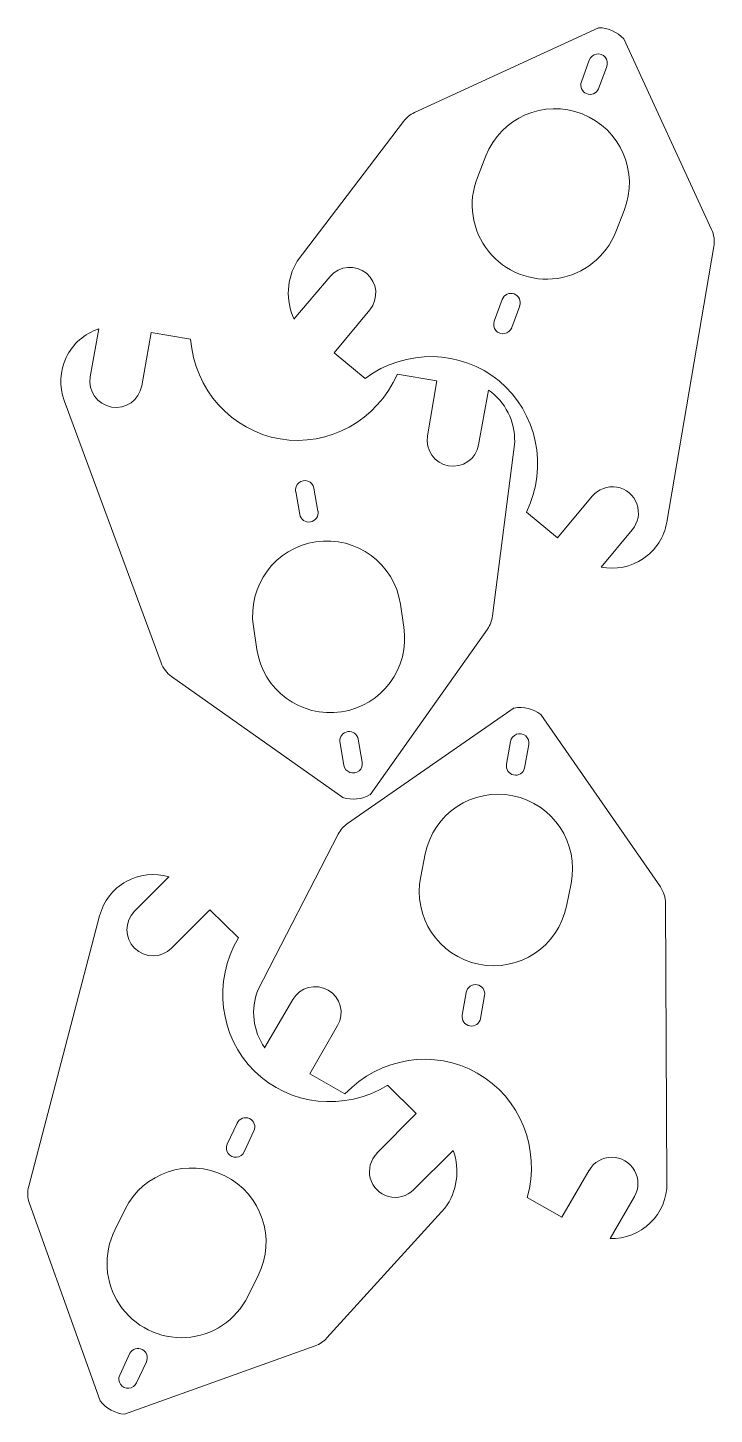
# Model space of a CAD drawing. Header units: millimetres. Extents: x 169 to 288, y 32 to 270.
import ezdxf

# ---------------------------------------------------------------- set-up
doc = ezdxf.new("R2010")
doc.units = ezdxf.units.MM

msp = doc.modelspace()

# ---------------------------------------------------------------- linework, layer by layer
at = {"color": 7, "linetype": 'Continuous', "lineweight": 15}
for p, q in [((236.01, 255.48), (267.71, 270.08)), ((272.07, 268.15), (287.17, 235.38)), ((266.11, 264.53), (264.75, 260.77)), ((269.12, 263.43), (267.7, 259.55)), ((234.13, 253.97), (215.84, 229.94)), ((248.3, 248.03), (246.84, 244.3)), ((272.13, 238.66), (270.67, 234.94)), ((279.44, 185), (287.56, 232.44)), ((215.27, 219.95), (221.49, 227.28)), ((251.12, 223.33), (249.75, 219.57)), ((254.13, 222.23), (252.76, 218.48)), ((222.17, 214.16), (228.31, 221.56)), ((181.65, 218.27), (180.2, 210.02)), ((189.06, 208.45), (190.68, 217.65)), ((190.68, 217.65), (197.47, 216.5)), ((227.51, 209.75), (222.17, 214.16)), ((233.06, 210.47), (239.89, 209.32)), ((239.89, 209.32), (238.27, 199.85)), ((248.76, 207.75), (247.04, 198.3)), ((175.71, 205.94), (192.4, 160.79)), ((249.44, 168.87), (253.27, 198.82)), ((216.25, 186.35), (215.56, 190.29)), ((219.4, 186.91), (218.71, 190.85)), ((266.62, 189.5), (260.62, 182.34)), ((260.62, 182.34), (255.32, 186.73)), ((268.13, 177.29), (273.51, 183.71)), ((234.19, 166.93), (233.6, 170.88)), ((208.88, 163.12), (208.28, 167.08)), ((248.56, 166.61), (228.41, 138.12)), ((223.67, 137.61), (194.2, 158.45)), ((224.48, 133.15), (253.16, 153.04)), ((257.79, 151.89), (278.35, 122.24)), ((223.86, 143.18), (223.15, 147.25)), ((227.02, 143.73), (226.32, 147.67)), ((252.55, 147.29), (251.86, 143.35)), ((255.7, 146.73), (254.98, 142.66)), ((222.88, 131.34), (209.04, 104.5)), ((237.87, 127.95), (237.08, 124.03)), ((193.75, 123.98), (187.83, 118.06)), ((262.97, 122.86), (262.17, 118.94)), ((279.49, 71.28), (279.24, 119.41)), ((181.81, 117.29), (169.59, 70.74)), ((194.19, 111.7), (200.8, 118.3)), ((200.8, 118.3), (205.69, 113.47)), ((210.22, 94.56), (215.07, 102.86)), ((244.94, 104.11), (244.24, 100.17)), ((248.09, 103.56), (247.39, 99.62)), ((218.02, 90.06), (222.78, 98.41)), ((224.04, 86.64), (218.02, 90.06)), ((231.39, 88.11), (236.32, 83.25)), ((203.79, 77.99), (205.48, 81.62)), ((236.32, 83.25), (229.56, 76.42)), ((206.69, 76.64), (208.38, 80.27)), ((242.69, 76.88), (235.86, 70.12)), ((266.08, 73.49), (261.41, 65.4)), ((181.9, 33.81), (169.72, 67.78)), ((220.94, 44.64), (241.26, 66.98)), ((261.41, 65.4), (255.43, 68.8)), ((269.68, 61.73), (273.87, 68.98)), ((184.42, 63.2), (186.2, 66.78)), ((207.34, 51.79), (209.12, 55.37)), ((218.93, 43.29), (186.08, 31.51)), ((185.26, 38.26), (187.01, 42)), ((188.16, 36.91), (189.85, 40.53))]:
    msp.add_line(p, q, dxfattribs=at)
for centre, radius, start, end in [((267.62, 263.98), 6.1, 43.1226, 89.1512), ((267.62, 263.98), 1.6, 339.9243, 160.0012), ((266.25, 260.22), 1.6, 160.0012, 335.2269), ((238.1, 250.94), 5, 114.735, 142.7198), ((260.21, 243.34), 12.8, 338.5478, 158.5478), ((258.75, 239.62), 12.8, 158.5478, 338.5478), ((282.63, 233.28), 5, 350.2898, 24.735), ((224.9, 224.42), 10.61, 148.6144, 204.8781), ((224.9, 224.42), 4.45, 319.9993, 139.9993), ((252.62, 222.78), 1.6, 340, 160), ((251.25, 219.02), 1.6, 160, 340), ((184.63, 209.24), 9.51, 108.2411, 200.2898), ((184.63, 209.24), 4.5, 169.9713, 349.9713), ((242.66, 199.07), 10.61, 358.6144, 54.8781), ((242.66, 199.07), 4.45, 169.9993, 349.9993), ((217.13, 190.57), 1.6, 10, 190), ((270.07, 186.6), 4.5, 319.9713, 139.9713), ((217.83, 186.63), 1.6, 190, 10), ((270.07, 186.6), 9.51, 258.2411, 350.2898), ((220.94, 168.98), 12.8, 8.5478, 188.5478), ((244.48, 169.5), 5, 324.735, 352.7198), ((221.53, 165.02), 12.8, 188.5478, 8.5478), ((197.09, 162.53), 5, 200.2898, 234.735), ((254.13, 147.01), 6.1, 53.1226, 99.1512), ((224.75, 147.39), 1.6, 10.0012, 185.2269), ((254.13, 147.01), 1.6, 349.9243, 170.0012), ((225.44, 143.45), 1.6, 189.9243, 10.0012), ((253.43, 143.07), 1.6, 170.0012, 345.2269), ((225.44, 143.45), 6.1, 253.1226, 299.1512), ((250.42, 125.4), 12.8, 348.5478, 168.5478), ((227.33, 129.04), 5, 124.735, 152.7198), ((191.01, 114.88), 9.51, 73.2411, 165.2898), ((249.63, 121.48), 12.8, 168.5478, 348.5478), ((274.24, 119.39), 5, 0.2898, 34.735), ((191.01, 114.88), 4.5, 134.9713, 314.9713), ((218.93, 100.63), 4.45, 329.9993, 149.9993), ((246.51, 103.84), 1.6, 350, 170), ((218.93, 100.63), 10.61, 158.6144, 214.8781), ((245.82, 99.9), 1.6, 170, 350), ((206.93, 80.94), 1.6, 335, 155), ((205.24, 77.32), 1.6, 155, 335), ((232.71, 73.27), 4.45, 134.9993, 314.9993), ((232.71, 73.27), 10.61, 323.6144, 19.8781), ((269.98, 71.23), 4.5, 329.9713, 149.9713), ((197.66, 61.08), 12.8, 333.5478, 153.5478), ((174.43, 69.47), 5, 165.2898, 199.735), ((269.98, 71.24), 9.51, 268.2411, 0.2898), ((195.88, 57.49), 12.8, 153.5478, 333.5478), ((217.24, 48), 5, 289.735, 317.7198), ((188.4, 41.21), 1.6, 335.0012, 150.2269), ((186.71, 37.58), 1.6, 154.9243, 335.0012), ((186.71, 37.58), 6.1, 218.1226, 264.1512)]:
    msp.add_arc(centre, radius, start, end, dxfattribs=at)
for centre, major_axis in [((216.07, 218.23), (-3.2, -18.9)), ((238.35, 194.54), (12.22, 14.77)), ((221.92, 104.21), (-13.46, -13.65)), ((237.36, 73.54), (9.47, 16.67))]:
    msp.add_ellipse(centre, major_axis=major_axis, ratio=0.972777, start_param=4.965699, end_param=7.600672, dxfattribs=at)

doc.saveas('drawing.dxf')
